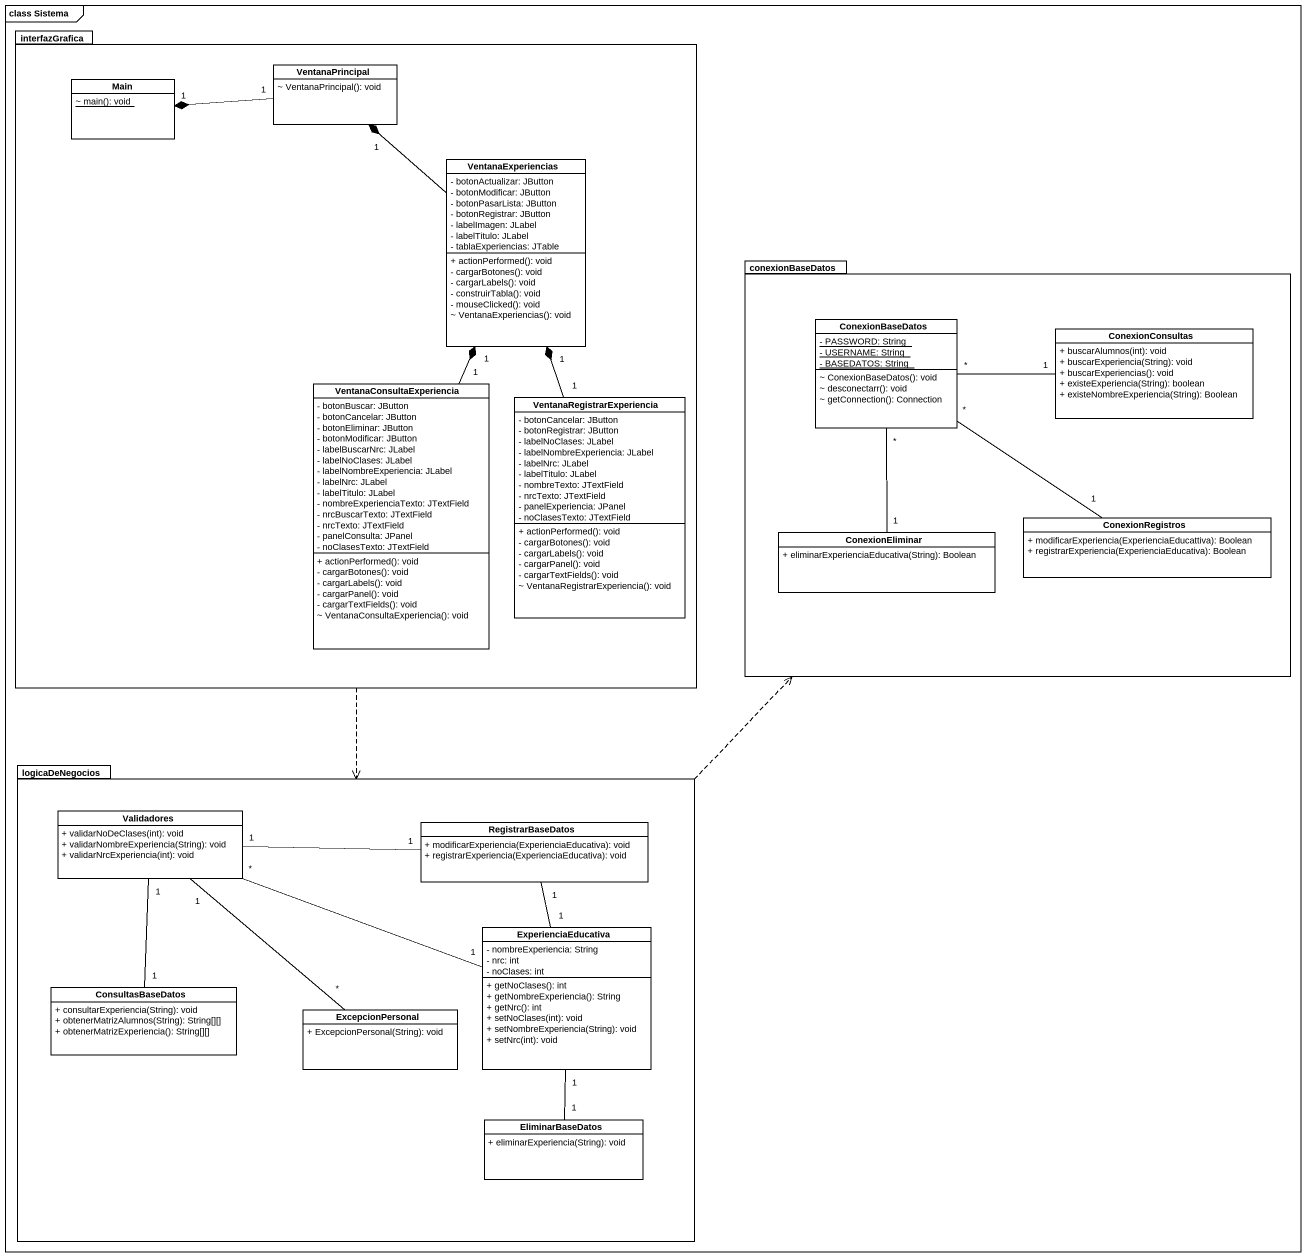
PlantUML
@startuml
mainframe class Sistema
hide circle
hide empty members
skinparam classAttributeIconSize 0
package interfazGrafica {
  class VentanaPrincipal {
    ~ VentanaPrincipal(): void
  }
  class Main {
    {static} ~ main(): void
  }
  class VentanaExperiencias {
    - botonActualizar: JButton
    - botonModificar: JButton
    - botonPasarLista: JButton
    - botonRegistrar: JButton
    - labelImagen: JLabel
    - labelTitulo: JLabel
    - tablaExperiencias: JTable
    + actionPerformed(): void
    - cargarBotones(): void
    - cargarLabels(): void
    - construirTabla(): void
    - mouseClicked(): void
    ~ VentanaExperiencias(): void
  }
  class VentanaConsultaExperiencia {
    - botonBuscar: JButton
    - botonCancelar: JButton
    - botonEliminar: JButton
    - botonModificar: JButton
    - labelBuscarNrc: JLabel
    - labelNoClases: JLabel
    - labelNombreExperiencia: JLabel
    - labelNrc: JLabel
    - labelTitulo: JLabel
    - nombreExperienciaTexto: JTextField
    - nrcBuscarTexto: JTextField
    - nrcTexto: JTextField
    - panelConsulta: JPanel
    - noClasesTexto: JTextField
    + actionPerformed(): void
    - cargarBotones(): void
    - cargarLabels(): void
    - cargarPanel(): void
    - cargarTextFields(): void
    ~ VentanaConsultaExperiencia(): void
  }
  class VentanaRegistrarExperiencia {
    - botonCancelar: JButton
    - botonRegistrar: JButton
    - labelNoClases: JLabel
    - labelNombreExperiencia: JLabel
    - labelNrc: JLabel
    - labelTitulo: JLabel
    - nombreTexto: JTextField
    - nrcTexto: JTextField
    - panelExperiencia: JPanel
    - noClasesTexto: JTextField
    + actionPerformed(): void
    - cargarBotones(): void
    - cargarLabels(): void
    - cargarPanel(): void
    - cargarTextFields(): void
    ~ VentanaRegistrarExperiencia(): void
  }
}
package conexionBaseDatos {
  class ConexionBaseDatos {
    {static} - PASSWORD: String
    {static} - USERNAME: String
    {static} - BASEDATOS: String
    ~ ConexionBaseDatos(): void
    ~ desconectarr(): void
    ~ getConnection(): Connection
  }
  class ConexionConsultas {
    + buscarAlumnos(int): void
    + buscarExperiencia(String): void
    + buscarExperiencias(): void
    + existeExperiencia(String): boolean
    + existeNombreExperiencia(String): Boolean
  }
  class ConexionEliminar {
    + eliminarExperienciaEducativa(String): Boolean
  }
  class ConexionRegistros {
    + modificarExperiencia(ExperienciaEducattiva): Boolean
    + registrarExperiencia(ExperienciaEducativa): Boolean
  }
}
package logicaDeNegocios {
  class Validadores {
    + validarNoDeClases(int): void
    + validarNombreExperiencia(String): void
    + validarNrcExperiencia(int): void
  }
  class RegistrarBaseDatos {
    + modificarExperiencia(ExperienciaEducativa): void
    + registrarExperiencia(ExperienciaEducativa): void
  }
  class ExperienciaEducativa {
    - nombreExperiencia: String
    - nrc: int
    - noClases: int
    + getNoClases(): int
    + getNombreExperiencia(): String
    + getNrc(): int
    + setNoClases(int): void
    + setNombreExperiencia(String): void
    + setNrc(int): void
  }
  class ConsultasBaseDatos {
    + consultarExperiencia(String): void
    + obtenerMatrizAlumnos(String): String[][]
    + obtenerMatrizExperiencia(): String[][]
  }
  class ExcepcionPersonal {
    + ExcepcionPersonal(String): void
  }
  class EliminarBaseDatos {
    + eliminarExperiencia(String): void
  }
}
interfazGrafica ..> logicaDeNegocios
VentanaPrincipal "1" -left-* "1" Main
VentanaExperiencias -up-* "1" VentanaPrincipal
ConexionBaseDatos "*" -right- "1" ConexionConsultas
ConexionBaseDatos "*" -- "1" ConexionEliminar
ConexionBaseDatos "*" -- "1" ConexionRegistros
VentanaConsultaExperiencia "1" -up-* "1" VentanaExperiencias
VentanaRegistrarExperiencia "1" -up-* "1" VentanaExperiencias
logicaDeNegocios .up.> conexionBaseDatos
Validadores "1" -- "*" ExcepcionPersonal
RegistrarBaseDatos "1" -left- "1" Validadores
ExperienciaEducativa "1" -left- "*" Validadores
ExperienciaEducativa "1" -up- "1" RegistrarBaseDatos
ExperienciaEducativa "1" -- "1" EliminarBaseDatos
ConsultasBaseDatos "1" -up- "1" Validadores
@enduml
